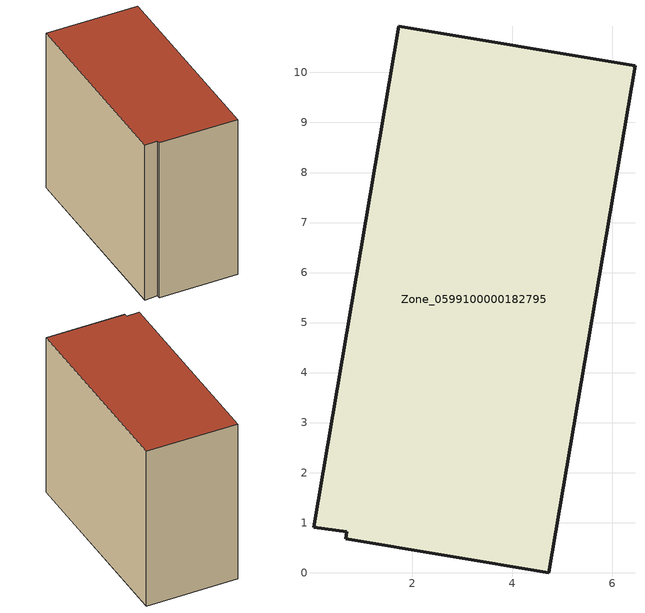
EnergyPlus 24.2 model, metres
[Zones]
Zone_0599100000182795
 floor ground (C_G): 4.73,0 0.67,0.68 0.68,0.82 0.02,0.91 1.73,10.92 6.45,10.14 z0
 wall outside (C_F): 4.73,0 6.45,10.14 1.73,10.92 0.02,0.91 0.68,0.82 0.67,0.68 4.73,0 z0:8.8
 roof outside (C_R): 0.67,0.68 4.73,0 6.45,10.14 1.73,10.92 0.02,0.91 0.68,0.82 z8.8
[BUILDING]
Pand.0599100000182795: North Axis=0; Terrain=City; Loads Convergence Tolerance Value=0.04; Temperature Convergence Tolerance Value=0.4; Solar Distribution=FullExterior; Maximum Number of Warmup Days=25; Minimum Number of Warmup Days=1
[Site:Location]
Rotterdam.The.Hague.AP_ZH_NLD Design_Conditions: Latitude=51.96; Longitude=4.45; Time Zone=1; Elevation=-4.5
[SITE:GROUNDTEMPERATURE:BUILDINGSURFACE]
18, 18, 18, 18, 18, 18, 18, 18, 18, 18, 18, 18
[MATERIAL] Thermal Absorptance=0.9; Solar Absorptance=0.7; Visible Absorptance=0.7
Name | Roughness | Thickness | Conductivity | Density | Specific Heat
G.TI.1975-1991 | MediumSmooth | 0.15 | 0.288461 | 540 | 1210
F.TI.1975-1991 | Rough | 0.3 | 0.230769 | 1920 | 840
R.TI.1975-1991 | MediumRough | 0.2 | 0.153846 | 1500 | 1000
[CONSTRUCTION]
C_G: G.TI.1975-1991
C_F: F.TI.1975-1991
C_R: R.TI.1975-1991
[ZONE]
Zone_0599100000182795: Type=1; Multiplier=1; Ceiling Height=Autocalculate; Volume=Autocalculate; Floor Area=autocalculate; Part of Total Floor Area=Yes
[ZONEINFILTRATION:DESIGNFLOWRATE]
Infil_Zone_0599100000182795: Zone or ZoneList or Space or SpaceList=Zone_0599100000182795; Schedule=AlwaysOn; Design Flow Rate Calculation Method=Flow/Area; Flow Rate per Floor Area=0.003; Constant Term Coefficient=1; Temperature Term Coefficient=0; Velocity Term Coefficient=0; Velocity Squared Term Coefficient=0
[HVACTEMPLATE:ZONE:IDEALLOADSAIRSYSTEM]
Zone_0599100000182795: Maximum Heating Supply Air Temperature=50; Minimum Cooling Supply Air Temperature=13; Maximum Heating Supply Air Humidity Ratio=0.0156; Minimum Cooling Supply Air Humidity Ratio=0.0077; Heating Limit=NoLimit; Cooling Limit=NoLimit; Dehumidification Control Type=ConstantSensibleHeatRatio; Cooling Sensible Heat Ratio=0.7; Dehumidification Setpoint=60; Humidification Control Type=None; Humidification Setpoint=30; Outdoor Air Method=None; Outdoor Air Flow Rate per Person=0.00944; Outdoor Air Flow Rate per Zone Floor Area=0; Outdoor Air Flow Rate per Zone=0; Demand Controlled Ventilation Type=None; Outdoor Air Economizer Type=NoEconomizer; Heat Recovery Type=None; Sensible Heat Recovery Effectiveness=0.7; Latent Heat Recovery Effectiveness=0.65
[ZONECONTROL:THERMOSTAT]
ThermostatControl_Zone_0599100000182795: Zone or ZoneList=Zone_0599100000182795; Control Type Schedule=DualSetpointControlType; Control 1=Thermostat_Zone_0599100000182795; Temperature Difference Between Cutout And Setpoint=0
[THERMOSTATSETPOINT:DUALSETPOINT]
Thermostat_Zone_0599100000182795: Heating Setpoint Temperature Schedule=HeatingSetpoint_Zone_0599100000182795; Cooling Setpoint Temperature Schedule=CoolingSetpoint_Zone_0599100000182795
[SCHEDULE:COMPACT]
HeatingSetpoint_Zone_0599100000182795: Through: 12/31, For: AllDays, Until: 24:00, 21
CoolingSetpoint_Zone_0599100000182795: Through: 12/31, For: AllDays, Until: 24:00, 24
DualSetpointControlType: Through: 12/31, For: AllDays, Until: 24:00, 4
AlwaysOn: Through: 12/31, For: AllDays, Until: 24:00, 1
